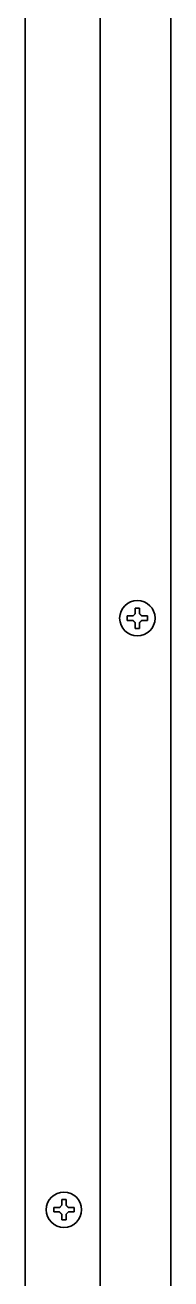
# Model space of a CAD drawing. Extents: x 5997 to 10491, y -672 to 3708.
# Drawn here: x 5998.6 to 6031.6, y 1847.2 to 2130.2 of the extents above; entities that cross this region are included whole.
import ezdxf

# ---------------------------------------------------------------- set-up
doc = ezdxf.new("R2010")
doc.units = 0
doc.header["$LTSCALE"] = 5
doc.layers.add('1', color=7, linetype='CONTINUOUS', true_color=0xffffff)

msp = doc.modelspace()

# ---------------------------------------------------------------- linework, layer by layer
at = {"layer": '1', "color": 7, "linetype": 'Continuous', "lineweight": 35}
for p, q in [((5998.57, 1373.93), (5998.57, 2393.36)), ((6031.57, 2389.44), (6031.57, 1394.13)), ((6015.57, 1396.13), (6015.57, 2384.83)), ((6021.67, 1996.33), (6021.67, 1996.83)), ((6021.67, 1995.83), (6021.67, 1996.33)), ((6026.27, 1996.83), (6026.27, 1996.33)), ((6026.27, 1996.33), (6026.27, 1995.83)), ((6005.07, 1862.78), (6005.07, 1863.28)), ((6005.07, 1862.28), (6005.07, 1862.78)), ((6009.67, 1863.28), (6009.67, 1862.78)), ((6009.67, 1862.78), (6009.67, 1862.28))]:
    msp.add_line(p, q, dxfattribs=at)
for centre in [(6023.97, 1996.33), (6007.37, 1862.78)]:
    msp.add_circle(centre, 4, dxfattribs=at)
for points in [[(6023.47, 1997.33), (6023.47, 1997.38), (6023.47, 1997.49), (6023.47, 1997.65), (6023.47, 1997.81), (6023.47, 1997.96), (6023.47, 1998.12), (6023.47, 1998.27), (6023.47, 1998.44), (6023.47, 1998.56), (6023.47, 1998.63)], [(6023.47, 1998.63), (6023.64, 1998.63), (6023.97, 1998.63), (6024.31, 1998.63), (6024.47, 1998.63)], [(6022.97, 1995.83), (6022.92, 1995.83), (6022.81, 1995.83), (6022.65, 1995.83), (6022.49, 1995.83), (6022.33, 1995.83), (6022.18, 1995.83), (6022.03, 1995.83), (6021.86, 1995.83), (6021.74, 1995.83), (6021.67, 1995.83)], [(6022.97, 1996.83), (6023, 1996.85), (6023.04, 1996.9), (6023.12, 1996.97), (6023.19, 1997.04), (6023.26, 1997.11), (6023.33, 1997.18), (6023.4, 1997.25), (6023.45, 1997.3), (6023.47, 1997.33)], [(6023.47, 1995.33), (6023.45, 1995.35), (6023.4, 1995.4), (6023.32, 1995.48), (6023.25, 1995.55), (6023.18, 1995.62), (6023.11, 1995.69), (6023.04, 1995.76), (6023, 1995.8), (6022.97, 1995.83)], [(6024.47, 1997.33), (6024.5, 1997.3), (6024.55, 1997.25), (6024.62, 1997.18), (6024.7, 1997.1), (6024.77, 1997.03), (6024.83, 1996.96), (6024.9, 1996.9), (6024.95, 1996.85), (6024.97, 1996.83)], [(6024.97, 1995.83), (6024.95, 1995.8), (6024.9, 1995.75), (6024.83, 1995.68), (6024.76, 1995.61), (6024.69, 1995.54), (6024.62, 1995.47), (6024.54, 1995.4), (6024.5, 1995.35), (6024.47, 1995.33)], [(6024.97, 1996.83), (6025.03, 1996.83), (6025.14, 1996.83), (6025.3, 1996.83), (6025.46, 1996.83), (6025.61, 1996.83), (6025.76, 1996.83), (6025.92, 1996.83), (6026.09, 1996.83), (6026.21, 1996.83), (6026.27, 1996.83)], [(6024.47, 1994.03), (6024.31, 1994.03), (6023.97, 1994.03), (6023.64, 1994.03), (6023.47, 1994.03)], [(6024.47, 1995.33), (6024.47, 1995.27), (6024.47, 1995.16), (6024.47, 1995), (6024.47, 1994.84), (6024.47, 1994.69), (6024.47, 1994.54), (6024.47, 1994.38), (6024.47, 1994.21), (6024.47, 1994.09), (6024.47, 1994.03)], [(6006.37, 1863.28), (6006.4, 1863.3), (6006.44, 1863.35), (6006.52, 1863.42), (6006.59, 1863.49), (6006.66, 1863.56), (6006.73, 1863.63), (6006.8, 1863.7), (6006.85, 1863.75), (6006.87, 1863.78)], [(6006.87, 1863.78), (6006.87, 1863.83), (6006.87, 1863.94), (6006.87, 1864.1), (6006.87, 1864.26), (6006.87, 1864.41), (6006.87, 1864.57), (6006.87, 1864.72), (6006.87, 1864.89), (6006.87, 1865.01), (6006.87, 1865.08)], [(6006.87, 1865.08), (6007.04, 1865.08), (6007.37, 1865.08), (6007.71, 1865.08), (6007.87, 1865.08)], [(6007.87, 1863.78), (6007.9, 1863.75), (6007.95, 1863.7), (6008.02, 1863.63), (6008.1, 1863.55), (6008.17, 1863.48), (6008.23, 1863.41), (6008.3, 1863.35), (6008.35, 1863.3), (6008.37, 1863.28)], [(6008.37, 1863.28), (6008.43, 1863.28), (6008.54, 1863.28), (6008.7, 1863.28), (6008.86, 1863.28), (6009.01, 1863.28), (6009.16, 1863.28), (6009.32, 1863.28), (6009.49, 1863.28), (6009.61, 1863.28), (6009.67, 1863.28)], [(6006.37, 1862.28), (6006.32, 1862.28), (6006.21, 1862.28), (6006.05, 1862.28), (6005.89, 1862.28), (6005.73, 1862.28), (6005.58, 1862.28), (6005.43, 1862.28), (6005.26, 1862.28), (6005.14, 1862.28), (6005.07, 1862.28)], [(6006.87, 1861.78), (6006.85, 1861.8), (6006.8, 1861.85), (6006.72, 1861.93), (6006.65, 1862), (6006.58, 1862.07), (6006.51, 1862.14), (6006.44, 1862.21), (6006.4, 1862.25), (6006.37, 1862.28)], [(6007.87, 1860.48), (6007.71, 1860.48), (6007.37, 1860.48), (6007.04, 1860.48), (6006.87, 1860.48)], [(6008.37, 1862.28), (6008.35, 1862.25), (6008.3, 1862.2), (6008.23, 1862.13), (6008.16, 1862.06), (6008.09, 1861.99), (6008.02, 1861.92), (6007.94, 1861.85), (6007.9, 1861.8), (6007.87, 1861.78)], [(6007.87, 1861.78), (6007.87, 1861.72), (6007.87, 1861.61), (6007.87, 1861.45), (6007.87, 1861.29), (6007.87, 1861.14), (6007.87, 1860.99), (6007.87, 1860.83), (6007.87, 1860.66), (6007.87, 1860.54), (6007.87, 1860.48)]]:
    msp.add_open_spline(points, degree=3, dxfattribs=at)
for points in [[(6024.47, 1998.63), (6024.47, 1998.42), (6024.47, 1998.21), (6024.47, 1997.89), (6024.47, 1997.78), (6024.47, 1997.55), (6024.47, 1997.44), (6024.47, 1997.33)], [(6021.67, 1996.83), (6021.88, 1996.83), (6022.09, 1996.83), (6022.41, 1996.83), (6022.52, 1996.83), (6022.74, 1996.83), (6022.86, 1996.83), (6022.97, 1996.83)], [(6026.27, 1995.83), (6026.07, 1995.83), (6025.86, 1995.83), (6025.54, 1995.83), (6025.43, 1995.83), (6025.2, 1995.83), (6025.09, 1995.83), (6024.97, 1995.83)], [(6023.47, 1994.03), (6023.47, 1994.23), (6023.47, 1994.44), (6023.47, 1994.76), (6023.47, 1994.87), (6023.47, 1995.1), (6023.47, 1995.21), (6023.47, 1995.33)], [(6005.07, 1863.28), (6005.28, 1863.28), (6005.49, 1863.28), (6005.81, 1863.28), (6005.92, 1863.28), (6006.14, 1863.28), (6006.26, 1863.28), (6006.37, 1863.28)], [(6007.87, 1865.08), (6007.87, 1864.87), (6007.87, 1864.66), (6007.87, 1864.34), (6007.87, 1864.23), (6007.87, 1864), (6007.87, 1863.89), (6007.87, 1863.78)], [(6006.87, 1860.48), (6006.87, 1860.68), (6006.87, 1860.89), (6006.87, 1861.21), (6006.87, 1861.32), (6006.87, 1861.55), (6006.87, 1861.66), (6006.87, 1861.78)], [(6009.67, 1862.28), (6009.47, 1862.28), (6009.26, 1862.28), (6008.94, 1862.28), (6008.83, 1862.28), (6008.6, 1862.28), (6008.49, 1862.28), (6008.37, 1862.28)]]:
    msp.add_open_spline(points, degree=3, knots=[0, 0, 0, 0, 0.5, 0.5, 0.75, 0.75, 1, 1, 1, 1], dxfattribs=at)

doc.saveas('drawing.dxf')
